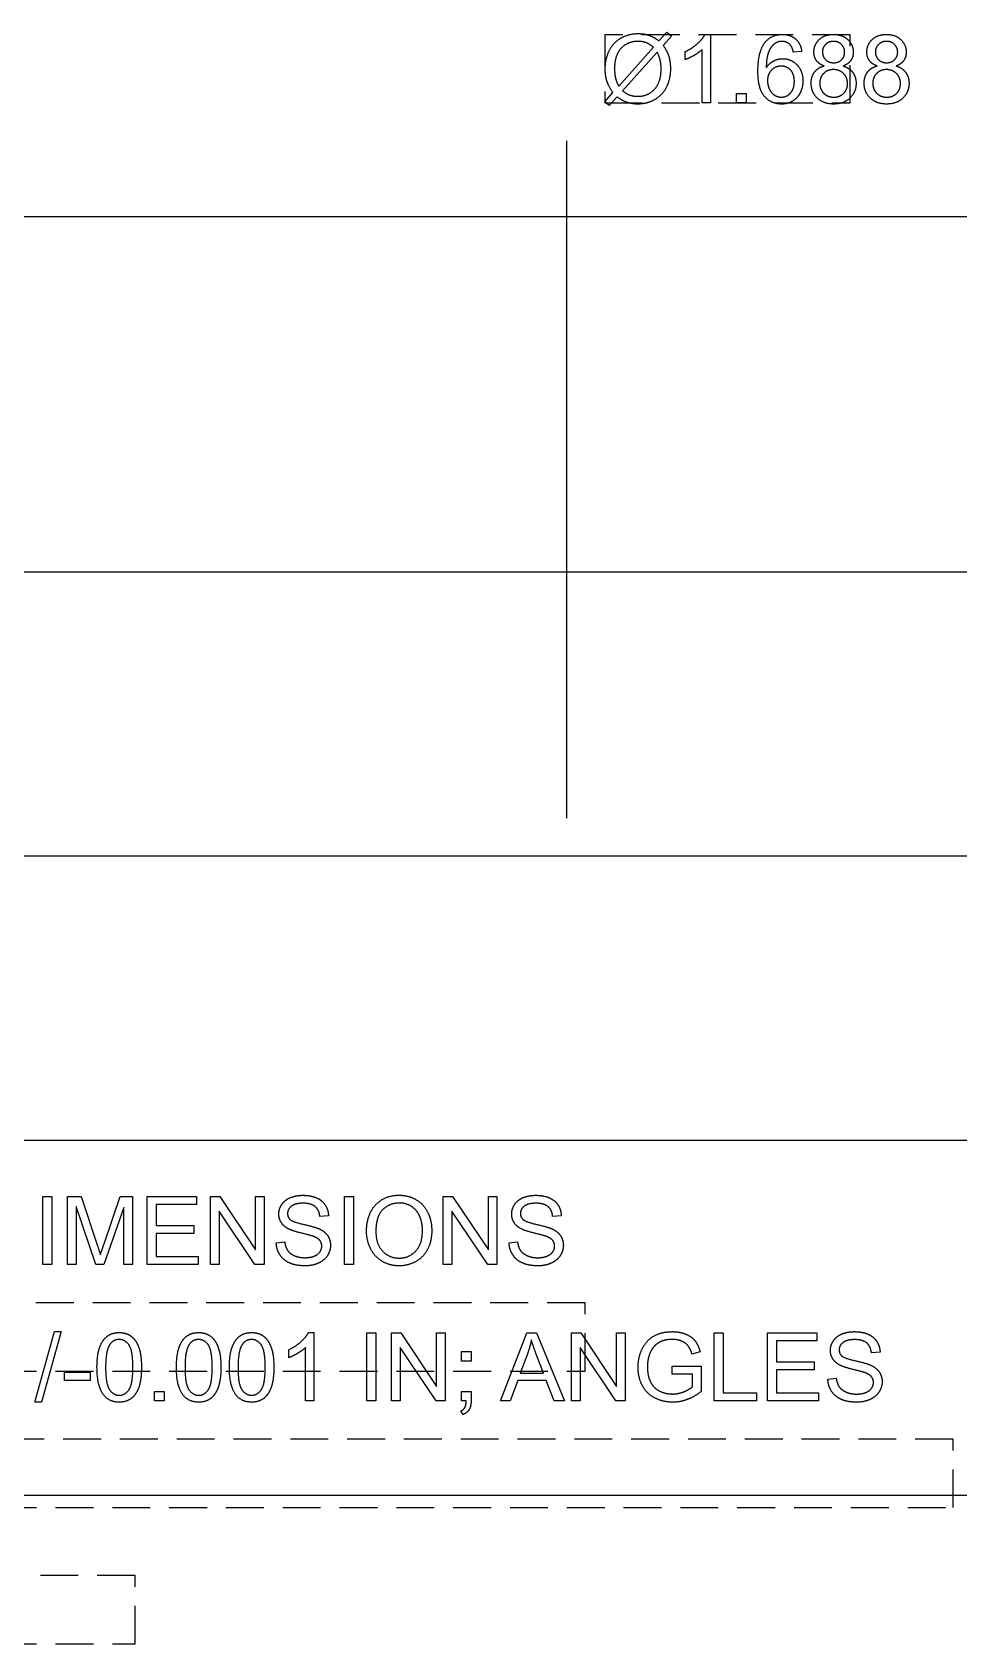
# Model space of a CAD drawing. Header units: millimetres. Extents: x 0 to 340, y 0 to 220.
# Drawn here: x 42.94 to 55.17, y 29.6 to 50.87 of the extents above; entities that cross this region are included whole.
import ezdxf

# ---------------------------------------------------------------- set-up
doc = ezdxf.new("R2010")
doc.units = ezdxf.units.MM
doc.linetypes.add('DASHED', pattern=[0.75, 0.5, -0.25])
doc.layers.get('0').update_dxf_attribs({"linetype": 'CONTINUOUS'})

msp = doc.modelspace()

# ---------------------------------------------------------------- linework, layer by layer
for p, q in [((51.216, 50.758), (51.32, 50.873)), ((51.32, 50.873), (51.38, 50.822)), ((51.824, 50.844), (51.895, 50.844)), ((51.895, 50.844), (51.895, 49.94)), ((50.685, 50.162), (51.143, 50.675)), ((51.38, 50.822), (51.272, 50.7)), ((51.785, 49.94), (51.785, 50.644)), ((51.193, 50.612), (50.737, 50.101)), ((51.564, 50.511), (51.564, 50.618)), ((53.101, 50.62), (52.991, 50.611)), ((50.5, 49.955), (50.608, 50.076)), ((50.664, 50.019), (50.561, 49.904)), ((52.24, 49.94), (52.24, 50.066)), ((52.24, 50.066), (52.366, 50.066)), ((52.366, 50.066), (52.366, 49.94)), ((50.561, 49.904), (50.5, 49.955)), ((51.895, 49.94), (51.785, 49.94)), ((52.366, 49.94), (52.24, 49.94)), ((50, 40.5), (50, 49.44)), ((20, 48.44), (65, 48.44)), ((20, 43.75), (80, 43.75)), ((17, 40), (83, 40)), ((20, 36.25), (80, 36.25)), ((43.081, 34.605), (43.081, 35.505)), ((43.081, 35.505), (43.2, 35.505)), ((43.2, 35.505), (43.2, 34.605)), ((43.407, 34.605), (43.407, 35.505)), ((43.407, 35.505), (43.586, 35.505)), ((43.782, 34.605), (43.522, 35.371)), ((43.522, 35.371), (43.522, 34.605)), ((43.586, 35.505), (43.799, 34.867)), ((44.151, 35.358), (43.889, 34.605)), ((43.89, 34.878), (44.105, 35.505)), ((44.105, 35.505), (44.266, 35.505)), ((44.151, 34.605), (44.151, 35.358)), ((44.266, 35.505), (44.266, 34.605)), ((44.46, 34.605), (44.46, 35.505)), ((44.46, 35.505), (45.111, 35.505)), ((45.111, 35.398), (44.579, 35.398)), ((44.579, 35.398), (44.579, 35.123)), ((45.111, 35.505), (45.111, 35.398)), ((45.295, 34.605), (45.295, 35.505)), ((45.295, 35.505), (45.417, 35.505)), ((45.417, 35.505), (45.89, 34.798)), ((45.89, 34.798), (45.89, 35.505)), ((45.89, 35.505), (46.004, 35.505)), ((46.004, 35.505), (46.004, 34.605)), ((47.063, 34.605), (47.063, 35.505)), ((47.063, 35.505), (47.182, 35.505)), ((47.182, 35.505), (47.182, 34.605)), ((48.369, 34.605), (48.369, 35.505)), ((48.369, 35.505), (48.491, 35.505)), ((48.491, 35.505), (48.964, 34.798)), ((48.964, 34.798), (48.964, 35.505)), ((48.964, 35.505), (49.078, 35.505)), ((49.078, 35.505), (49.078, 34.605)), ((44.579, 35.123), (45.077, 35.123)), ((45.077, 35.123), (45.077, 35.017)), ((45.882, 34.605), (45.409, 35.312)), ((45.409, 35.312), (45.409, 34.605)), ((46.853, 35.251), (46.739, 35.242)), ((48.956, 34.605), (48.483, 35.312)), ((48.483, 35.312), (48.483, 34.605)), ((49.927, 35.251), (49.813, 35.242)), ((45.077, 35.017), (44.579, 35.017)), ((44.579, 35.017), (44.579, 34.711)), ((46.164, 34.894), (46.276, 34.904)), ((49.238, 34.894), (49.35, 34.904)), ((44.579, 34.711), (45.132, 34.711)), ((45.132, 34.711), (45.132, 34.605)), ((43.2, 34.605), (43.081, 34.605)), ((43.522, 34.605), (43.407, 34.605)), ((43.889, 34.605), (43.782, 34.605)), ((44.266, 34.605), (44.151, 34.605)), ((45.132, 34.605), (44.46, 34.605)), ((45.409, 34.605), (45.295, 34.605)), ((46.004, 34.605), (45.882, 34.605)), ((47.182, 34.605), (47.063, 34.605)), ((48.483, 34.605), (48.369, 34.605)), ((49.078, 34.605), (48.956, 34.605)), ((42.977, 32.789), (43.238, 33.72)), ((43.326, 33.72), (43.066, 32.789)), ((43.238, 33.72), (43.326, 33.72)), ((46.589, 33.708), (46.661, 33.708)), ((46.661, 33.708), (46.661, 32.805)), ((47.358, 32.805), (47.358, 33.705)), ((47.358, 33.705), (47.477, 33.705)), ((47.477, 33.705), (47.477, 32.805)), ((47.686, 32.805), (47.686, 33.705)), ((47.686, 33.705), (47.808, 33.705)), ((47.808, 33.705), (48.281, 32.998)), ((48.281, 32.998), (48.281, 33.705)), ((48.281, 33.705), (48.395, 33.705)), ((48.395, 33.705), (48.395, 32.805)), ((49.125, 32.805), (49.471, 33.705)), ((49.471, 33.705), (49.599, 33.705)), ((49.599, 33.705), (49.968, 32.805)), ((50.062, 32.805), (50.062, 33.705)), ((50.062, 33.705), (50.184, 33.705)), ((50.184, 33.705), (50.656, 32.998)), ((50.656, 32.998), (50.656, 33.705)), ((50.656, 33.705), (50.771, 33.705)), ((50.771, 33.705), (50.771, 32.805)), ((51.944, 32.805), (51.944, 33.705)), ((51.944, 33.705), (52.063, 33.705)), ((52.063, 33.705), (52.063, 32.911)), ((52.65, 32.805), (52.65, 33.705)), ((52.65, 33.705), (53.301, 33.705)), ((53.301, 33.705), (53.301, 33.598)), ((46.329, 33.376), (46.329, 33.482)), ((46.55, 32.805), (46.55, 33.509)), ((48.273, 32.805), (47.8, 33.512)), ((47.8, 33.512), (47.8, 32.805)), ((48.61, 33.331), (48.61, 33.457)), ((48.61, 33.457), (48.736, 33.457)), ((48.736, 33.457), (48.736, 33.331)), ((49.484, 33.438), (49.385, 33.174)), ((49.69, 33.174), (49.596, 33.423)), ((50.649, 32.805), (50.176, 33.512)), ((50.176, 33.512), (50.176, 32.805)), ((51.76, 33.453), (51.652, 33.423)), ((53.301, 33.598), (52.77, 33.598)), ((52.77, 33.598), (52.77, 33.323)), ((54.136, 33.451), (54.021, 33.442)), ((48.736, 33.331), (48.61, 33.331)), ((51.392, 33.263), (51.773, 33.264)), ((51.392, 33.158), (51.392, 33.263)), ((51.773, 33.264), (51.773, 32.93)), ((52.77, 33.323), (53.267, 33.323)), ((53.267, 33.217), (52.77, 33.217)), ((52.77, 33.217), (52.77, 32.911)), ((53.267, 33.323), (53.267, 33.217)), ((43.366, 33.075), (43.366, 33.186)), ((43.366, 33.186), (43.706, 33.186)), ((43.706, 33.075), (43.366, 33.075)), ((43.706, 33.186), (43.706, 33.075)), ((49.351, 33.077), (49.252, 32.805)), ((49.727, 33.077), (49.351, 33.077)), ((49.385, 33.174), (49.69, 33.174)), ((49.832, 32.805), (49.727, 33.077)), ((51.657, 33.158), (51.392, 33.158)), ((51.657, 32.99), (51.657, 33.158)), ((53.446, 33.094), (53.558, 33.104)), ((43.066, 32.789), (42.977, 32.789)), ((44.558, 32.805), (44.558, 32.93)), ((44.558, 32.93), (44.684, 32.93)), ((44.684, 32.805), (44.558, 32.805)), ((44.684, 32.93), (44.684, 32.805)), ((46.661, 32.805), (46.55, 32.805)), ((47.477, 32.805), (47.358, 32.805)), ((47.8, 32.805), (47.686, 32.805)), ((48.395, 32.805), (48.273, 32.805)), ((48.61, 32.805), (48.61, 32.93)), ((48.61, 32.93), (48.736, 32.93)), ((48.672, 32.805), (48.61, 32.805)), ((48.736, 32.93), (48.736, 32.805)), ((49.252, 32.805), (49.125, 32.805)), ((49.968, 32.805), (49.832, 32.805)), ((50.176, 32.805), (50.062, 32.805)), ((50.771, 32.805), (50.649, 32.805)), ((52.506, 32.805), (51.944, 32.805)), ((52.063, 32.911), (52.506, 32.911)), ((52.506, 32.911), (52.506, 32.805)), ((53.322, 32.805), (52.65, 32.805)), ((52.77, 32.911), (53.322, 32.911)), ((53.322, 32.911), (53.322, 32.805)), ((48.633, 32.627), (48.602, 32.674)), ((20, 31.56), (65, 31.56))]:
    msp.add_line(p, q)
at = {"linetype": 'DASHED'}
for p, q in [((53.74, 50.84), (50.5, 50.84)), ((50.5, 50.84), (50.5, 49.94)), ((53.74, 49.94), (53.74, 50.84)), ((50.5, 49.94), (53.74, 49.94)), ((50.24, 34.1), (20, 34.1)), ((50.24, 33.2), (50.24, 34.1)), ((20, 33.2), (50.24, 33.2)), ((55.1, 32.3), (20, 32.3)), ((55.1, 31.4), (55.1, 32.3)), ((20, 31.4), (55.1, 31.4)), ((44.3, 30.5), (20, 30.5)), ((44.3, 29.6), (44.3, 30.5)), ((20, 29.6), (44.3, 29.6))]:
    msp.add_line(p, q, dxfattribs=at)
for points in [[(50.718, 50.799), (50.817, 50.855), (50.94, 50.855)], [(50.94, 50.855), (51.022, 50.855), (51.084, 50.834)], [(51.726, 50.723), (51.795, 50.785), (51.824, 50.844)], [(52.619, 50.741), (52.703, 50.844), (52.846, 50.844)], [(52.846, 50.844), (52.952, 50.844), (53.02, 50.784)], [(53.333, 50.777), (53.403, 50.844), (53.52, 50.844)], [(53.52, 50.844), (53.638, 50.844), (53.71, 50.775)], [(54.032, 50.777), (54.102, 50.844), (54.22, 50.844)], [(54.22, 50.844), (54.338, 50.844), (54.409, 50.775)], [(50.507, 50.388), (50.507, 50.527), (50.563, 50.635)], [(50.563, 50.635), (50.618, 50.744), (50.718, 50.799)], [(50.718, 50.662), (50.63, 50.571), (50.63, 50.39)], [(50.94, 50.753), (50.806, 50.753), (50.718, 50.662)], [(51.042, 50.737), (50.998, 50.753), (50.94, 50.753)], [(51.143, 50.675), (51.085, 50.72), (51.042, 50.737)], [(51.084, 50.834), (51.145, 50.812), (51.216, 50.758)], [(51.272, 50.7), (51.325, 50.621), (51.344, 50.563)], [(51.564, 50.618), (51.657, 50.661), (51.726, 50.723)], [(51.785, 50.644), (51.745, 50.606), (51.68, 50.568)], [(52.523, 50.361), (52.523, 50.622), (52.619, 50.741)], [(52.746, 50.723), (52.694, 50.685), (52.664, 50.612)], [(52.839, 50.753), (52.786, 50.753), (52.746, 50.723)], [(52.95, 50.706), (52.905, 50.753), (52.839, 50.753)], [(52.991, 50.611), (52.977, 50.676), (52.95, 50.706)], [(53.02, 50.784), (53.088, 50.725), (53.101, 50.62)], [(53.262, 50.612), (53.262, 50.71), (53.333, 50.777)], [(53.417, 50.712), (53.375, 50.672), (53.375, 50.615)], [(53.522, 50.753), (53.458, 50.753), (53.417, 50.712)], [(53.626, 50.711), (53.584, 50.753), (53.522, 50.753)], [(53.668, 50.609), (53.668, 50.67), (53.626, 50.711)], [(53.71, 50.775), (53.782, 50.707), (53.782, 50.609)], [(53.961, 50.612), (53.961, 50.71), (54.032, 50.777)], [(54.116, 50.712), (54.074, 50.672), (54.074, 50.615)], [(54.221, 50.753), (54.158, 50.753), (54.116, 50.712)], [(54.326, 50.711), (54.284, 50.753), (54.221, 50.753)], [(54.368, 50.609), (54.368, 50.67), (54.326, 50.711)], [(54.409, 50.775), (54.481, 50.707), (54.481, 50.609)], [(51.245, 50.386), (51.245, 50.514), (51.193, 50.612)], [(51.344, 50.563), (51.368, 50.485), (51.368, 50.389)], [(51.68, 50.568), (51.615, 50.53), (51.564, 50.511)], [(52.664, 50.612), (52.634, 50.539), (52.633, 50.404)], [(52.633, 50.404), (52.673, 50.465), (52.73, 50.494)], [(52.829, 50.426), (52.754, 50.426), (52.702, 50.373)], [(52.73, 50.494), (52.788, 50.524), (52.851, 50.524)], [(52.954, 50.373), (52.905, 50.426), (52.829, 50.426)], [(52.851, 50.524), (52.962, 50.524), (53.039, 50.442)], [(53.039, 50.442), (53.117, 50.361), (53.117, 50.232)], [(53.295, 50.5), (53.262, 50.547), (53.262, 50.612)], [(53.27, 50.347), (53.315, 50.407), (53.397, 50.428)], [(53.397, 50.428), (53.328, 50.453), (53.295, 50.5)], [(53.375, 50.615), (53.375, 50.551), (53.416, 50.511)], [(53.416, 50.511), (53.457, 50.47), (53.523, 50.47)], [(53.523, 50.47), (53.587, 50.47), (53.628, 50.511)], [(53.628, 50.511), (53.668, 50.551), (53.668, 50.609)], [(53.749, 50.5), (53.716, 50.453), (53.649, 50.428)], [(53.649, 50.428), (53.732, 50.401), (53.776, 50.341)], [(53.782, 50.609), (53.782, 50.546), (53.749, 50.5)], [(53.994, 50.5), (53.961, 50.547), (53.961, 50.612)], [(53.97, 50.347), (54.014, 50.407), (54.096, 50.428)], [(54.096, 50.428), (54.028, 50.453), (53.994, 50.5)], [(54.074, 50.615), (54.074, 50.551), (54.115, 50.511)], [(54.115, 50.511), (54.156, 50.47), (54.222, 50.47)], [(54.222, 50.47), (54.286, 50.47), (54.327, 50.511)], [(54.327, 50.511), (54.368, 50.551), (54.368, 50.609)], [(54.448, 50.5), (54.416, 50.453), (54.349, 50.428)], [(54.349, 50.428), (54.432, 50.401), (54.475, 50.341)], [(54.481, 50.609), (54.481, 50.546), (54.448, 50.5)], [(50.528, 50.233), (50.507, 50.297), (50.507, 50.388)], [(50.608, 50.076), (50.548, 50.168), (50.528, 50.233)], [(50.63, 50.39), (50.63, 50.319), (50.644, 50.264)], [(50.644, 50.264), (50.653, 50.222), (50.685, 50.162)], [(51.158, 50.121), (51.245, 50.216), (51.245, 50.386)], [(51.368, 50.389), (51.368, 50.251), (51.312, 50.143)], [(52.61, 50.026), (52.523, 50.128), (52.523, 50.361)], [(52.702, 50.373), (52.65, 50.319), (52.65, 50.232)], [(52.65, 50.232), (52.65, 50.175), (52.674, 50.122)], [(53.004, 50.225), (53.004, 50.319), (52.954, 50.373)], [(52.954, 50.072), (53.004, 50.128), (53.004, 50.225)], [(53.117, 50.232), (53.117, 50.148), (53.081, 50.075)], [(53.226, 50.2), (53.226, 50.288), (53.27, 50.347)], [(53.391, 50.329), (53.339, 50.277), (53.339, 50.2)], [(53.52, 50.38), (53.442, 50.38), (53.391, 50.329)], [(53.653, 50.328), (53.6, 50.38), (53.52, 50.38)], [(53.706, 50.196), (53.706, 50.276), (53.653, 50.328)], [(53.776, 50.341), (53.819, 50.281), (53.819, 50.197)], [(53.925, 50.2), (53.925, 50.288), (53.97, 50.347)], [(54.09, 50.329), (54.039, 50.277), (54.039, 50.2)], [(54.219, 50.38), (54.141, 50.38), (54.09, 50.329)], [(54.352, 50.328), (54.299, 50.38), (54.219, 50.38)], [(54.405, 50.196), (54.405, 50.276), (54.352, 50.328)], [(54.475, 50.341), (54.518, 50.281), (54.518, 50.197)], [(50.787, 49.949), (50.735, 49.967), (50.664, 50.019)], [(50.737, 50.101), (50.784, 50.062), (50.824, 50.047)], [(50.824, 50.047), (50.876, 50.027), (50.937, 50.027)], [(50.937, 50.027), (51.071, 50.027), (51.158, 50.121)], [(51.312, 50.143), (51.256, 50.035), (51.155, 49.98)], [(52.835, 49.925), (52.697, 49.925), (52.61, 50.026)], [(52.674, 50.122), (52.698, 50.07), (52.742, 50.043)], [(52.742, 50.043), (52.786, 50.016), (52.833, 50.016)], [(52.833, 50.016), (52.903, 50.016), (52.954, 50.072)], [(53.081, 50.075), (53.044, 50.002), (52.98, 49.963)], [(53.307, 50.004), (53.226, 50.082), (53.226, 50.2)], [(53.522, 49.925), (53.389, 49.925), (53.307, 50.004)], [(53.339, 50.2), (53.339, 50.152), (53.362, 50.108)], [(53.362, 50.108), (53.384, 50.064), (53.428, 50.04)], [(53.428, 50.04), (53.473, 50.016), (53.524, 50.016)], [(53.737, 50.003), (53.656, 49.925), (53.522, 49.925)], [(53.524, 50.016), (53.603, 50.016), (53.654, 50.066)], [(53.654, 50.066), (53.706, 50.117), (53.706, 50.196)], [(53.819, 50.197), (53.819, 50.082), (53.737, 50.003)], [(54.007, 50.004), (53.925, 50.082), (53.925, 50.2)], [(54.222, 49.925), (54.088, 49.925), (54.007, 50.004)], [(54.039, 50.2), (54.039, 50.152), (54.061, 50.108)], [(54.061, 50.108), (54.083, 50.064), (54.128, 50.04)], [(54.128, 50.04), (54.172, 50.016), (54.223, 50.016)], [(54.436, 50.003), (54.355, 49.925), (54.222, 49.925)], [(54.223, 50.016), (54.302, 50.016), (54.354, 50.066)], [(54.354, 50.066), (54.405, 50.117), (54.405, 50.196)], [(54.518, 50.197), (54.518, 50.082), (54.436, 50.003)], [(50.941, 49.925), (50.856, 49.925), (50.787, 49.949)], [(51.155, 49.98), (51.054, 49.925), (50.941, 49.925)], [(52.98, 49.963), (52.916, 49.925), (52.835, 49.925)], [(46.198, 35.272), (46.198, 35.34), (46.237, 35.399)], [(46.237, 35.399), (46.276, 35.459), (46.35, 35.489)], [(46.362, 35.375), (46.313, 35.336), (46.313, 35.28)], [(46.35, 35.489), (46.424, 35.52), (46.515, 35.52)], [(46.52, 35.415), (46.412, 35.415), (46.362, 35.375)], [(46.515, 35.52), (46.615, 35.52), (46.692, 35.488)], [(46.677, 35.371), (46.624, 35.415), (46.52, 35.415)], [(46.739, 35.242), (46.73, 35.328), (46.677, 35.371)], [(46.692, 35.488), (46.768, 35.456), (46.809, 35.393)], [(46.809, 35.393), (46.85, 35.33), (46.853, 35.251)], [(47.356, 35.043), (47.356, 35.267), (47.476, 35.394)], [(47.476, 35.394), (47.597, 35.521), (47.787, 35.521)], [(47.57, 35.331), (47.479, 35.244), (47.479, 35.041)], [(47.788, 35.418), (47.661, 35.418), (47.57, 35.331)], [(47.787, 35.521), (47.912, 35.521), (48.012, 35.461)], [(47.948, 35.373), (47.877, 35.418), (47.788, 35.418)], [(48.057, 35.246), (48.02, 35.328), (47.948, 35.373)], [(48.012, 35.461), (48.112, 35.402), (48.164, 35.295)], [(49.272, 35.272), (49.272, 35.34), (49.311, 35.399)], [(49.311, 35.399), (49.349, 35.459), (49.424, 35.489)], [(49.436, 35.375), (49.387, 35.336), (49.387, 35.28)], [(49.424, 35.489), (49.498, 35.52), (49.589, 35.52)], [(49.594, 35.415), (49.486, 35.415), (49.436, 35.375)], [(49.589, 35.52), (49.689, 35.52), (49.765, 35.488)], [(49.751, 35.371), (49.698, 35.415), (49.594, 35.415)], [(49.813, 35.242), (49.804, 35.328), (49.751, 35.371)], [(49.765, 35.488), (49.842, 35.456), (49.883, 35.393)], [(49.883, 35.393), (49.924, 35.33), (49.927, 35.251)], [(46.23, 35.16), (46.198, 35.21), (46.198, 35.272)], [(46.326, 35.076), (46.261, 35.11), (46.23, 35.16)], [(46.313, 35.28), (46.313, 35.231), (46.348, 35.2)], [(46.348, 35.2), (46.382, 35.169), (46.528, 35.136)], [(46.528, 35.136), (46.673, 35.103), (46.727, 35.079)], [(48.094, 35.054), (48.094, 35.164), (48.057, 35.246)], [(48.164, 35.295), (48.217, 35.188), (48.217, 35.053)], [(49.304, 35.16), (49.272, 35.21), (49.272, 35.272)], [(49.4, 35.076), (49.335, 35.11), (49.304, 35.16)], [(49.387, 35.28), (49.387, 35.231), (49.422, 35.2)], [(49.422, 35.2), (49.456, 35.169), (49.601, 35.136)], [(49.601, 35.136), (49.747, 35.103), (49.801, 35.079)], [(46.213, 34.732), (46.166, 34.804), (46.164, 34.894)], [(46.276, 34.904), (46.284, 34.836), (46.313, 34.793)], [(46.5, 35.02), (46.376, 35.05), (46.326, 35.076)], [(46.66, 34.976), (46.624, 34.99), (46.5, 35.02)], [(46.741, 34.923), (46.716, 34.955), (46.66, 34.976)], [(46.727, 35.079), (46.805, 35.042), (46.843, 34.987)], [(46.765, 34.849), (46.765, 34.891), (46.741, 34.923)], [(46.843, 34.987), (46.88, 34.931), (46.88, 34.859)], [(47.408, 34.818), (47.356, 34.924), (47.356, 35.043)], [(47.479, 35.041), (47.479, 34.878), (47.566, 34.785)], [(48.007, 34.786), (48.094, 34.88), (48.094, 35.054)], [(48.217, 35.053), (48.217, 34.917), (48.162, 34.808)], [(49.287, 34.732), (49.24, 34.804), (49.238, 34.894)], [(49.35, 34.904), (49.358, 34.836), (49.387, 34.793)], [(49.574, 35.02), (49.45, 35.05), (49.4, 35.076)], [(49.734, 34.976), (49.698, 34.99), (49.574, 35.02)], [(49.815, 34.923), (49.79, 34.955), (49.734, 34.976)], [(49.801, 35.079), (49.879, 35.042), (49.917, 34.987)], [(49.839, 34.849), (49.839, 34.891), (49.815, 34.923)], [(49.917, 34.987), (49.954, 34.931), (49.954, 34.859)], [(43.799, 34.867), (43.829, 34.778), (43.842, 34.734)], [(43.842, 34.734), (43.857, 34.783), (43.89, 34.878)], [(46.343, 34.625), (46.26, 34.661), (46.213, 34.732)], [(46.313, 34.793), (46.343, 34.75), (46.404, 34.723)], [(46.404, 34.723), (46.465, 34.696), (46.542, 34.696)], [(46.542, 34.696), (46.61, 34.696), (46.662, 34.716)], [(46.662, 34.716), (46.715, 34.737), (46.74, 34.772)], [(46.839, 34.723), (46.798, 34.66), (46.721, 34.625)], [(46.74, 34.772), (46.765, 34.807), (46.765, 34.849)], [(46.88, 34.859), (46.88, 34.787), (46.839, 34.723)], [(47.559, 34.651), (47.459, 34.712), (47.408, 34.818)], [(47.566, 34.785), (47.654, 34.691), (47.786, 34.691)], [(47.786, 34.691), (47.92, 34.691), (48.007, 34.786)], [(48.162, 34.808), (48.106, 34.7), (48.005, 34.645)], [(49.417, 34.625), (49.334, 34.661), (49.287, 34.732)], [(49.387, 34.793), (49.416, 34.75), (49.478, 34.723)], [(49.478, 34.723), (49.539, 34.696), (49.616, 34.696)], [(49.616, 34.696), (49.684, 34.696), (49.736, 34.716)], [(49.736, 34.716), (49.788, 34.737), (49.814, 34.772)], [(49.913, 34.723), (49.872, 34.66), (49.795, 34.625)], [(49.814, 34.772), (49.839, 34.807), (49.839, 34.849)], [(49.954, 34.859), (49.954, 34.787), (49.913, 34.723)], [(46.548, 34.589), (46.425, 34.589), (46.343, 34.625)], [(46.721, 34.625), (46.644, 34.589), (46.548, 34.589)], [(47.786, 34.589), (47.659, 34.589), (47.559, 34.651)], [(48.005, 34.645), (47.904, 34.589), (47.786, 34.589)], [(49.621, 34.589), (49.499, 34.589), (49.417, 34.625)], [(49.795, 34.625), (49.718, 34.589), (49.621, 34.589)], [(43.83, 33.505), (43.863, 33.603), (43.928, 33.656)], [(43.928, 33.656), (43.992, 33.708), (44.091, 33.708)], [(44.089, 33.617), (44.013, 33.617), (43.968, 33.552)], [(44.219, 33.544), (44.167, 33.617), (44.089, 33.617)], [(44.091, 33.708), (44.163, 33.708), (44.218, 33.679)], [(44.218, 33.679), (44.272, 33.65), (44.308, 33.595)], [(44.879, 33.505), (44.911, 33.603), (44.976, 33.656)], [(44.976, 33.656), (45.041, 33.708), (45.139, 33.708)], [(45.138, 33.617), (45.062, 33.617), (45.016, 33.552)], [(45.267, 33.544), (45.215, 33.617), (45.138, 33.617)], [(45.139, 33.708), (45.212, 33.708), (45.266, 33.679)], [(45.266, 33.679), (45.321, 33.65), (45.357, 33.595)], [(45.578, 33.505), (45.611, 33.603), (45.675, 33.656)], [(45.675, 33.656), (45.74, 33.708), (45.838, 33.708)], [(45.837, 33.617), (45.761, 33.617), (45.716, 33.552)], [(45.966, 33.544), (45.915, 33.617), (45.837, 33.617)], [(45.838, 33.708), (45.911, 33.708), (45.966, 33.679)], [(45.966, 33.679), (46.02, 33.65), (46.056, 33.595)], [(46.491, 33.588), (46.56, 33.65), (46.589, 33.708)], [(50.996, 33.496), (51.051, 33.609), (51.154, 33.665)], [(51.154, 33.665), (51.257, 33.72), (51.391, 33.72)], [(51.392, 33.618), (51.31, 33.618), (51.251, 33.593)], [(51.391, 33.72), (51.489, 33.72), (51.568, 33.688)], [(51.516, 33.594), (51.46, 33.618), (51.392, 33.618)], [(51.568, 33.688), (51.647, 33.657), (51.692, 33.6)], [(53.519, 33.599), (53.558, 33.659), (53.632, 33.689)], [(53.632, 33.689), (53.706, 33.72), (53.797, 33.72)], [(53.802, 33.615), (53.694, 33.615), (53.645, 33.575)], [(53.797, 33.72), (53.897, 33.72), (53.974, 33.688)], [(53.959, 33.571), (53.906, 33.615), (53.802, 33.615)], [(53.974, 33.688), (54.05, 33.656), (54.091, 33.593)], [(43.797, 33.248), (43.797, 33.408), (43.83, 33.505)], [(43.968, 33.552), (43.911, 33.47), (43.911, 33.248)], [(44.271, 33.248), (44.271, 33.471), (44.219, 33.544)], [(44.308, 33.595), (44.344, 33.54), (44.364, 33.461)], [(44.364, 33.461), (44.384, 33.382), (44.384, 33.248)], [(44.846, 33.248), (44.846, 33.408), (44.879, 33.505)], [(45.016, 33.552), (44.959, 33.47), (44.959, 33.248)], [(45.319, 33.248), (45.319, 33.471), (45.267, 33.544)], [(45.357, 33.595), (45.392, 33.54), (45.412, 33.461)], [(45.412, 33.461), (45.433, 33.382), (45.433, 33.248)], [(45.545, 33.248), (45.545, 33.408), (45.578, 33.505)], [(45.716, 33.552), (45.659, 33.47), (45.659, 33.248)], [(46.018, 33.248), (46.018, 33.471), (45.966, 33.544)], [(46.056, 33.595), (46.091, 33.54), (46.112, 33.461)], [(46.112, 33.461), (46.132, 33.382), (46.132, 33.248)], [(46.329, 33.482), (46.422, 33.526), (46.491, 33.588)], [(46.445, 33.433), (46.381, 33.395), (46.329, 33.376)], [(46.55, 33.509), (46.51, 33.471), (46.445, 33.433)], [(49.532, 33.61), (49.515, 33.524), (49.484, 33.438)], [(49.596, 33.423), (49.553, 33.537), (49.532, 33.61)], [(50.941, 33.25), (50.941, 33.382), (50.996, 33.496)], [(51.098, 33.439), (51.064, 33.355), (51.064, 33.258)], [(51.155, 33.528), (51.118, 33.487), (51.098, 33.439)], [(51.251, 33.593), (51.191, 33.568), (51.155, 33.528)], [(51.602, 33.532), (51.572, 33.571), (51.516, 33.594)], [(51.652, 33.423), (51.632, 33.492), (51.602, 33.532)], [(51.692, 33.6), (51.736, 33.544), (51.76, 33.453)], [(53.48, 33.472), (53.48, 33.54), (53.519, 33.599)], [(53.512, 33.36), (53.48, 33.41), (53.48, 33.472)], [(53.645, 33.575), (53.595, 33.536), (53.595, 33.48)], [(53.595, 33.48), (53.595, 33.431), (53.63, 33.4)], [(53.63, 33.4), (53.665, 33.369), (53.81, 33.336)], [(54.021, 33.442), (54.012, 33.528), (53.959, 33.571)], [(54.091, 33.593), (54.132, 33.53), (54.136, 33.451)], [(43.886, 32.883), (43.797, 32.995), (43.797, 33.248)], [(43.911, 33.248), (43.911, 33.027), (43.963, 32.954)], [(44.219, 32.954), (44.271, 33.027), (44.271, 33.248)], [(44.384, 33.248), (44.384, 33.09), (44.352, 32.993)], [(44.935, 32.883), (44.846, 32.995), (44.846, 33.248)], [(44.959, 33.248), (44.959, 33.027), (45.011, 32.954)], [(45.267, 32.954), (45.319, 33.027), (45.319, 33.248)], [(45.433, 33.248), (45.433, 33.09), (45.4, 32.993)], [(45.634, 32.883), (45.545, 32.995), (45.545, 33.248)], [(45.659, 33.248), (45.659, 33.027), (45.71, 32.954)], [(45.966, 32.954), (46.018, 33.027), (46.018, 33.248)], [(46.132, 33.248), (46.132, 33.09), (46.099, 32.993)], [(50.996, 33.01), (50.941, 33.118), (50.941, 33.25)], [(51.064, 33.258), (51.064, 33.137), (51.105, 33.056)], [(53.608, 33.276), (53.544, 33.31), (53.512, 33.36)], [(53.782, 33.22), (53.658, 33.25), (53.608, 33.276)], [(53.942, 33.176), (53.906, 33.19), (53.782, 33.22)], [(53.81, 33.336), (53.955, 33.303), (54.009, 33.279)], [(54.009, 33.279), (54.088, 33.242), (54.125, 33.187)], [(54.125, 33.187), (54.163, 33.131), (54.163, 33.059)], [(44.352, 32.993), (44.319, 32.895), (44.254, 32.842)], [(45.4, 32.993), (45.368, 32.895), (45.303, 32.842)], [(46.099, 32.993), (46.067, 32.895), (46.002, 32.842)], [(51.16, 32.846), (51.051, 32.903), (50.996, 33.01)], [(51.105, 33.056), (51.146, 32.975), (51.226, 32.936)], [(51.545, 32.927), (51.618, 32.956), (51.657, 32.99)], [(53.496, 32.932), (53.449, 33.004), (53.446, 33.094)], [(53.558, 33.104), (53.566, 33.036), (53.596, 32.993)], [(53.596, 32.993), (53.625, 32.95), (53.686, 32.923)], [(54.023, 33.123), (53.999, 33.155), (53.942, 33.176)], [(54.022, 32.972), (54.048, 33.007), (54.048, 33.049)], [(54.048, 33.049), (54.048, 33.091), (54.023, 33.123)], [(54.163, 33.059), (54.163, 32.987), (54.121, 32.923)], [(44.091, 32.789), (43.961, 32.789), (43.886, 32.883)], [(43.963, 32.954), (44.015, 32.88), (44.091, 32.88)], [(44.091, 32.88), (44.167, 32.88), (44.219, 32.954)], [(44.254, 32.842), (44.189, 32.789), (44.091, 32.789)], [(45.139, 32.789), (45.009, 32.789), (44.935, 32.883)], [(45.011, 32.954), (45.063, 32.88), (45.139, 32.88)], [(45.139, 32.88), (45.215, 32.88), (45.267, 32.954)], [(45.303, 32.842), (45.238, 32.789), (45.139, 32.789)], [(45.838, 32.789), (45.708, 32.789), (45.634, 32.883)], [(45.71, 32.954), (45.762, 32.88), (45.838, 32.88)], [(45.838, 32.88), (45.915, 32.88), (45.966, 32.954)], [(46.002, 32.842), (45.937, 32.789), (45.838, 32.789)], [(48.654, 32.719), (48.67, 32.749), (48.672, 32.805)], [(48.736, 32.805), (48.736, 32.735), (48.711, 32.693)], [(51.401, 32.789), (51.268, 32.789), (51.16, 32.846)], [(51.226, 32.936), (51.305, 32.897), (51.394, 32.897)], [(51.394, 32.897), (51.471, 32.897), (51.545, 32.927)], [(51.592, 32.825), (51.499, 32.789), (51.401, 32.789)], [(51.773, 32.93), (51.685, 32.86), (51.592, 32.825)], [(53.625, 32.825), (53.543, 32.861), (53.496, 32.932)], [(53.83, 32.789), (53.708, 32.789), (53.625, 32.825)], [(53.686, 32.923), (53.748, 32.896), (53.824, 32.896)], [(53.824, 32.896), (53.892, 32.896), (53.945, 32.916)], [(54.003, 32.825), (53.926, 32.789), (53.83, 32.789)], [(53.945, 32.916), (53.997, 32.937), (54.022, 32.972)], [(54.121, 32.923), (54.08, 32.86), (54.003, 32.825)], [(48.602, 32.674), (48.637, 32.689), (48.654, 32.719)], [(48.711, 32.693), (48.686, 32.65), (48.633, 32.627)]]:
    msp.add_open_spline(points, degree=2)

doc.saveas('drawing.dxf')
